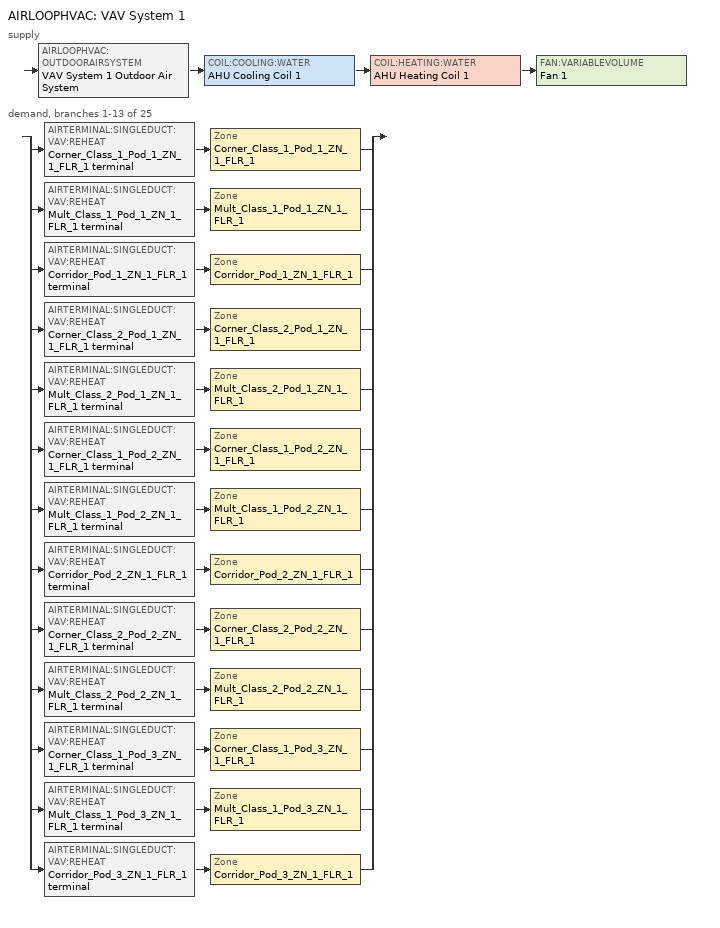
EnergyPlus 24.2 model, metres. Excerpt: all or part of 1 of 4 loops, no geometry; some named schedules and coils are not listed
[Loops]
AIRLOOPHVAC 'VAV System 1'
 supply: AIRLOOPHVAC:OUTDOORAIRSYSTEM 'VAV System 1 Outdoor Air System' > COIL:COOLING:WATER 'AHU Cooling Coil 1' > COIL:HEATING:WATER 'AHU Heating Coil 1' > FAN:VARIABLEVOLUME 'Fan 1'
 demand, branches 1-13 of 25: split
  | AIRTERMINAL:SINGLEDUCT:VAV:REHEAT 'Corner_Class_1_Pod_1_ZN_1_FLR_1 terminal' > Zone 'Corner_Class_1_Pod_1_ZN_1_FLR_1'
  | AIRTERMINAL:SINGLEDUCT:VAV:REHEAT 'Mult_Class_1_Pod_1_ZN_1_FLR_1 terminal' > Zone 'Mult_Class_1_Pod_1_ZN_1_FLR_1'
  | AIRTERMINAL:SINGLEDUCT:VAV:REHEAT 'Corridor_Pod_1_ZN_1_FLR_1 terminal' > Zone 'Corridor_Pod_1_ZN_1_FLR_1'
  | AIRTERMINAL:SINGLEDUCT:VAV:REHEAT 'Corner_Class_2_Pod_1_ZN_1_FLR_1 terminal' > Zone 'Corner_Class_2_Pod_1_ZN_1_FLR_1'
  | AIRTERMINAL:SINGLEDUCT:VAV:REHEAT 'Mult_Class_2_Pod_1_ZN_1_FLR_1 terminal' > Zone 'Mult_Class_2_Pod_1_ZN_1_FLR_1'
  | AIRTERMINAL:SINGLEDUCT:VAV:REHEAT 'Corner_Class_1_Pod_2_ZN_1_FLR_1 terminal' > Zone 'Corner_Class_1_Pod_2_ZN_1_FLR_1'
  | AIRTERMINAL:SINGLEDUCT:VAV:REHEAT 'Mult_Class_1_Pod_2_ZN_1_FLR_1 terminal' > Zone 'Mult_Class_1_Pod_2_ZN_1_FLR_1'
  | AIRTERMINAL:SINGLEDUCT:VAV:REHEAT 'Corridor_Pod_2_ZN_1_FLR_1 terminal' > Zone 'Corridor_Pod_2_ZN_1_FLR_1'
  | AIRTERMINAL:SINGLEDUCT:VAV:REHEAT 'Corner_Class_2_Pod_2_ZN_1_FLR_1 terminal' > Zone 'Corner_Class_2_Pod_2_ZN_1_FLR_1'
  | AIRTERMINAL:SINGLEDUCT:VAV:REHEAT 'Mult_Class_2_Pod_2_ZN_1_FLR_1 terminal' > Zone 'Mult_Class_2_Pod_2_ZN_1_FLR_1'
  | AIRTERMINAL:SINGLEDUCT:VAV:REHEAT 'Corner_Class_1_Pod_3_ZN_1_FLR_1 terminal' > Zone 'Corner_Class_1_Pod_3_ZN_1_FLR_1'
  | AIRTERMINAL:SINGLEDUCT:VAV:REHEAT 'Mult_Class_1_Pod_3_ZN_1_FLR_1 terminal' > Zone 'Mult_Class_1_Pod_3_ZN_1_FLR_1'
  | AIRTERMINAL:SINGLEDUCT:VAV:REHEAT 'Corridor_Pod_3_ZN_1_FLR_1 terminal' > Zone 'Corridor_Pod_3_ZN_1_FLR_1'
[DesignSpecification:OutdoorAir]
Name | Outdoor Air Method | Outdoor Air Flow per Person | Outdoor Air Flow per Zone Floor Area
SZ DSOA Corner_Class_1_Pod_1_ZN_1_FLR_1; SZ DSOA Mult_Class_1_Pod_1_ZN_1_FLR_1; SZ DSOA Corner_Class_2_Pod_1_ZN_1_FLR_1; SZ DSOA Mult_Class_2_Pod_1_ZN_1_FLR_1; SZ DSOA Corner_Class_1_Pod_2_ZN_1_FLR_1; SZ DSOA Mult_Class_1_Pod_2_ZN_1_FLR_1; SZ DSOA Corner_Class_2_Pod_2_ZN_1_FLR_1; SZ DSOA Mult_Class_2_Pod_2_ZN_1_FLR_1; SZ DSOA Corner_Class_1_Pod_3_ZN_1_FLR_1; SZ DSOA Mult_Class_1_Pod_3_ZN_1_FLR_1; SZ DSOA Corner_Class_2_Pod_3_ZN_1_FLR_1; SZ DSOA Mult_Class_2_Pod_3_ZN_1_FLR_1 | Sum | 0.00471947 | 0.000609599
SZ DSOA Corridor_Pod_1_ZN_1_FLR_1; SZ DSOA Corridor_Pod_2_ZN_1_FLR_1; SZ DSOA Corridor_Pod_3_ZN_1_FLR_1 | Flow/Area |  | 0.0003048
[DesignSpecification:ZoneAirDistribution] Zone Air Distribution Effectiveness in Cooling Mode=1; Zone Air Distribution Effectiveness in Heating Mode=1
Name | Minimum Zone Ventilation Efficiency
VAV_Zone_AirDistribution | 0.6
CM DSZAD Building
[Sizing:Zone] Zone Cooling Design Supply Air Temperature Input Method=SupplyAirTemperature; Zone Cooling Design Supply Air Temperature=12.8; Zone Heating Design Supply Air Temperature Input Method=SupplyAirTemperature; Zone Heating Design Supply Air Temperature=40; Zone Cooling Design Supply Air Humidity Ratio=0.0085; Zone Heating Design Supply Air Humidity Ratio=0.008; Cooling Design Air Flow Method=DesignDay; Cooling Design Air Flow Rate=0; Cooling Minimum Air Flow Fraction=0; Heating Design Air Flow Method=DesignDay; Heating Design Air Flow Rate=0; Design Specification Zone Air Distribution Object=VAV_Zone_AirDistribution; Zone Load Sizing Method=Sensible Load Only No Latent Load; Zone Latent Cooling Design Supply Air Humidity Ratio Input Method=HumidityRatioDifference; Zone Cooling Design Supply Air Humidity Ratio Difference=0.005; Zone Latent Heating Design Supply Air Humidity Ratio Input Method=HumidityRatioDifference; Zone Humidification Design Supply Air Humidity Ratio Difference=0.005
Name | Design Specification Outdoor Air Object
Corner_Class_1_Pod_1_ZN_1_FLR_1 | SZ DSOA Corner_Class_1_Pod_1_ZN_1_FLR_1
Mult_Class_1_Pod_1_ZN_1_FLR_1 | SZ DSOA Mult_Class_1_Pod_1_ZN_1_FLR_1
Corridor_Pod_1_ZN_1_FLR_1 | SZ DSOA Corridor_Pod_1_ZN_1_FLR_1
Corner_Class_2_Pod_1_ZN_1_FLR_1 | SZ DSOA Corner_Class_2_Pod_1_ZN_1_FLR_1
Mult_Class_2_Pod_1_ZN_1_FLR_1 | SZ DSOA Mult_Class_2_Pod_1_ZN_1_FLR_1
Corner_Class_1_Pod_2_ZN_1_FLR_1 | SZ DSOA Corner_Class_1_Pod_2_ZN_1_FLR_1
Mult_Class_1_Pod_2_ZN_1_FLR_1 | SZ DSOA Mult_Class_1_Pod_2_ZN_1_FLR_1
Corridor_Pod_2_ZN_1_FLR_1 | SZ DSOA Corridor_Pod_2_ZN_1_FLR_1
Corner_Class_2_Pod_2_ZN_1_FLR_1 | SZ DSOA Corner_Class_2_Pod_2_ZN_1_FLR_1
Mult_Class_2_Pod_2_ZN_1_FLR_1 | SZ DSOA Mult_Class_2_Pod_2_ZN_1_FLR_1
Corner_Class_1_Pod_3_ZN_1_FLR_1 | SZ DSOA Corner_Class_1_Pod_3_ZN_1_FLR_1
Mult_Class_1_Pod_3_ZN_1_FLR_1 | SZ DSOA Mult_Class_1_Pod_3_ZN_1_FLR_1
Corridor_Pod_3_ZN_1_FLR_1 | SZ DSOA Corridor_Pod_3_ZN_1_FLR_1
[SIZING:SYSTEM]
VAV System 1: Type of Load to Size On=Total; Design Outdoor Air Flow Rate=Autosize; Central Heating Maximum System Air Flow Ratio=Autosize; Preheat Design Temperature=7; Preheat Design Humidity Ratio=0.008; Precool Design Temperature=12.8; Precool Design Humidity Ratio=0.008; Central Cooling Design Supply Air Temperature=12.8; Central Heating Design Supply Air Temperature=12.8; Type of Zone Sum to Use=NonCoincident; 100 Outdoor Air in Cooling=No; 100 Outdoor Air in Heating=No; Central Cooling Design Supply Air Humidity Ratio=0.0085; Central Heating Design Supply Air Humidity Ratio=0.008; Cooling Supply Air Flow Rate Method=DesignDay; Cooling Supply Air Flow Rate=0; Cooling Supply Air Flow Rate Per Floor Area=0.00996765; Cooling Fraction of Autosized Cooling Supply Air Flow Rate=1; Cooling Supply Air Flow Rate Per Unit Cooling Capacity=3.94755e-05; Heating Supply Air Flow Rate Method=DesignDay; Heating Supply Air Flow Rate=0; Heating Supply Air Flow Rate Per Floor Area=0.00996765; Heating Fraction of Autosized Heating Supply Air Flow Rate=1; Heating Fraction of Autosized Cooling Supply Air Flow Rate=1; Heating Supply Air Flow Rate Per Unit Heating Capacity=3.15882e-05; System Outdoor Air Method=ZoneSum; Zone Maximum Outdoor Air Fraction=1; Cooling Design Capacity Method=CoolingDesignCapacity; Cooling Design Capacity=Autosize; Cooling Design Capacity Per Floor Area=234.7; Fraction of Autosized Cooling Design Capacity=1; Heating Design Capacity Method=HeatingDesignCapacity; Heating Design Capacity=Autosize; Heating Design Capacity Per Floor Area=157; Fraction of Autosized Heating Design Capacity=1; Central Cooling Capacity Control Method=OnOff; Occupant Diversity=autosize
[ZoneControl:Thermostat] Control Type Schedule=Dual Zone Control Type Sched
Name | Zone or ZoneList | Control 1
Corner_Class_1_Pod_1_ZN_1_FLR_1 Thermostat | Corner_Class_1_Pod_1_ZN_1_FLR_1 | Corner_Class_1_Pod_1_ZN_1_FLR_1 Dual SP Control
Mult_Class_1_Pod_1_ZN_1_FLR_1 Thermostat | Mult_Class_1_Pod_1_ZN_1_FLR_1 | Mult_Class_1_Pod_1_ZN_1_FLR_1 Dual SP Control
Corridor_Pod_1_ZN_1_FLR_1 Thermostat | Corridor_Pod_1_ZN_1_FLR_1 | Corridor_Pod_1_ZN_1_FLR_1 Dual SP Control
Corner_Class_2_Pod_1_ZN_1_FLR_1 Thermostat | Corner_Class_2_Pod_1_ZN_1_FLR_1 | Corner_Class_2_Pod_1_ZN_1_FLR_1 Dual SP Control
Mult_Class_2_Pod_1_ZN_1_FLR_1 Thermostat | Mult_Class_2_Pod_1_ZN_1_FLR_1 | Mult_Class_2_Pod_1_ZN_1_FLR_1 Dual SP Control
Corner_Class_1_Pod_2_ZN_1_FLR_1 Thermostat | Corner_Class_1_Pod_2_ZN_1_FLR_1 | Corner_Class_1_Pod_2_ZN_1_FLR_1 Dual SP Control
Mult_Class_1_Pod_2_ZN_1_FLR_1 Thermostat | Mult_Class_1_Pod_2_ZN_1_FLR_1 | Mult_Class_1_Pod_2_ZN_1_FLR_1 Dual SP Control
Corridor_Pod_2_ZN_1_FLR_1 Thermostat | Corridor_Pod_2_ZN_1_FLR_1 | Corridor_Pod_2_ZN_1_FLR_1 Dual SP Control
Corner_Class_2_Pod_2_ZN_1_FLR_1 Thermostat | Corner_Class_2_Pod_2_ZN_1_FLR_1 | Corner_Class_2_Pod_2_ZN_1_FLR_1 Dual SP Control
Mult_Class_2_Pod_2_ZN_1_FLR_1 Thermostat | Mult_Class_2_Pod_2_ZN_1_FLR_1 | Mult_Class_2_Pod_2_ZN_1_FLR_1 Dual SP Control
Corner_Class_1_Pod_3_ZN_1_FLR_1 Thermostat | Corner_Class_1_Pod_3_ZN_1_FLR_1 | Corner_Class_1_Pod_3_ZN_1_FLR_1 Dual SP Control
Mult_Class_1_Pod_3_ZN_1_FLR_1 Thermostat | Mult_Class_1_Pod_3_ZN_1_FLR_1 | Mult_Class_1_Pod_3_ZN_1_FLR_1 Dual SP Control
Corridor_Pod_3_ZN_1_FLR_1 Thermostat | Corridor_Pod_3_ZN_1_FLR_1 | Corridor_Pod_3_ZN_1_FLR_1 Dual SP Control
[ThermostatSetpoint:DualSetpoint] Heating Setpoint Temperature Schedule=HTGSETP_SCH_YES_OPTIMUM; Cooling Setpoint Temperature Schedule=CLGSETP_SCH_YES_OPTIMUM
Corner_Class_1_Pod_1_ZN_1_FLR_1 Dual SP Control; Mult_Class_1_Pod_1_ZN_1_FLR_1 Dual SP Control; Corridor_Pod_1_ZN_1_FLR_1 Dual SP Control; Corner_Class_2_Pod_1_ZN_1_FLR_1 Dual SP Control; Mult_Class_2_Pod_1_ZN_1_FLR_1 Dual SP Control; Corner_Class_1_Pod_2_ZN_1_FLR_1 Dual SP Control; Mult_Class_1_Pod_2_ZN_1_FLR_1 Dual SP Control; Corridor_Pod_2_ZN_1_FLR_1 Dual SP Control; Corner_Class_2_Pod_2_ZN_1_FLR_1 Dual SP Control; Mult_Class_2_Pod_2_ZN_1_FLR_1 Dual SP Control; Corner_Class_1_Pod_3_ZN_1_FLR_1 Dual SP Control; Mult_Class_1_Pod_3_ZN_1_FLR_1 Dual SP Control; Corridor_Pod_3_ZN_1_FLR_1 Dual SP Control
[AIRTERMINAL:SINGLEDUCT:VAV:REHEAT] Availability Schedule=Always On Discrete hvac_library; Maximum Air Flow Rate=Autosize; Zone Minimum Air Flow Input Method=Constant; Constant Minimum Air Flow Fraction=0.3; Fixed Minimum Air Flow Rate=autosize; Maximum Hot Water or Steam Flow Rate=Autosize; Minimum Hot Water or Steam Flow Rate=0; Convergence Tolerance=0.001; Damper Heating Action=Normal; Maximum Flow per Zone Floor Area During Reheat=Autosize; Maximum Flow Fraction During Reheat=autosize; Maximum Reheat Air Temperature=35
Name | Reheat Coil
Corner_Class_1_Pod_1_ZN_1_FLR_1 terminal | Corner_Class_1_Pod_1_ZN_1_FLR_1 terminal Water Reheat Coil
Mult_Class_1_Pod_1_ZN_1_FLR_1 terminal | Mult_Class_1_Pod_1_ZN_1_FLR_1 terminal Water Reheat Coil
Corridor_Pod_1_ZN_1_FLR_1 terminal | Corridor_Pod_1_ZN_1_FLR_1 terminal Water Reheat Coil
Corner_Class_2_Pod_1_ZN_1_FLR_1 terminal | Corner_Class_2_Pod_1_ZN_1_FLR_1 terminal Water Reheat Coil
Mult_Class_2_Pod_1_ZN_1_FLR_1 terminal | Mult_Class_2_Pod_1_ZN_1_FLR_1 terminal Water Reheat Coil
Corner_Class_1_Pod_2_ZN_1_FLR_1 terminal | Corner_Class_1_Pod_2_ZN_1_FLR_1 terminal Water Reheat Coil
Mult_Class_1_Pod_2_ZN_1_FLR_1 terminal | Mult_Class_1_Pod_2_ZN_1_FLR_1 terminal Water Reheat Coil
Corridor_Pod_2_ZN_1_FLR_1 terminal | Corridor_Pod_2_ZN_1_FLR_1 terminal Water Reheat Coil
Corner_Class_2_Pod_2_ZN_1_FLR_1 terminal | Corner_Class_2_Pod_2_ZN_1_FLR_1 terminal Water Reheat Coil
Mult_Class_2_Pod_2_ZN_1_FLR_1 terminal | Mult_Class_2_Pod_2_ZN_1_FLR_1 terminal Water Reheat Coil
Corner_Class_1_Pod_3_ZN_1_FLR_1 terminal | Corner_Class_1_Pod_3_ZN_1_FLR_1 terminal Water Reheat Coil
Mult_Class_1_Pod_3_ZN_1_FLR_1 terminal | Mult_Class_1_Pod_3_ZN_1_FLR_1 terminal Water Reheat Coil
Corridor_Pod_3_ZN_1_FLR_1 terminal | Corridor_Pod_3_ZN_1_FLR_1 terminal Water Reheat Coil
[Zone equipment]
Corner_Class_1_Pod_1_ZN_1_FLR_1: Corner_Class_1_Pod_1_ZN_1_FLR_1 terminal
Mult_Class_1_Pod_1_ZN_1_FLR_1: Mult_Class_1_Pod_1_ZN_1_FLR_1 terminal
Corridor_Pod_1_ZN_1_FLR_1: Corridor_Pod_1_ZN_1_FLR_1 terminal
Corner_Class_2_Pod_1_ZN_1_FLR_1: Corner_Class_2_Pod_1_ZN_1_FLR_1 terminal
Mult_Class_2_Pod_1_ZN_1_FLR_1: Mult_Class_2_Pod_1_ZN_1_FLR_1 terminal
Corner_Class_1_Pod_2_ZN_1_FLR_1: Corner_Class_1_Pod_2_ZN_1_FLR_1 terminal
Mult_Class_1_Pod_2_ZN_1_FLR_1: Mult_Class_1_Pod_2_ZN_1_FLR_1 terminal
Corridor_Pod_2_ZN_1_FLR_1: Corridor_Pod_2_ZN_1_FLR_1 terminal
Corner_Class_2_Pod_2_ZN_1_FLR_1: Corner_Class_2_Pod_2_ZN_1_FLR_1 terminal
Mult_Class_2_Pod_2_ZN_1_FLR_1: Mult_Class_2_Pod_2_ZN_1_FLR_1 terminal
Corner_Class_1_Pod_3_ZN_1_FLR_1: Corner_Class_1_Pod_3_ZN_1_FLR_1 terminal
Mult_Class_1_Pod_3_ZN_1_FLR_1: Mult_Class_1_Pod_3_ZN_1_FLR_1 terminal
Corridor_Pod_3_ZN_1_FLR_1: Corridor_Pod_3_ZN_1_FLR_1 terminal
[FAN:VARIABLEVOLUME]
Fan 1: Availability Schedule=Always On Discrete hvac_library; Fan Total Efficiency=0.6; Pressure Rise=500; Maximum Flow Rate=Autosize; Fan Power Minimum Flow Rate Input Method=FixedFlowRate; Fan Power Minimum Flow Fraction=0; Fan Power Minimum Air Flow Rate=0; Motor Efficiency=0.93; Motor In Airstream Fraction=1; Fan Power Coefficient 1=0.0013; Fan Power Coefficient 2=0.147; Fan Power Coefficient 3=0.9506; Fan Power Coefficient 4=-0.0998; Fan Power Coefficient 5=0; EndUse Subcategory=General
[COIL:COOLING:WATER]
AHU Cooling Coil 1: Availability Schedule=Always On Discrete hvac_library; Design Water Flow Rate=Autosize; Design Air Flow Rate=Autosize; Design Inlet Water Temperature=Autosize; Design Inlet Air Temperature=Autosize; Design Outlet Air Temperature=Autosize; Design Inlet Air Humidity Ratio=Autosize; Design Outlet Air Humidity Ratio=Autosize; Type of Analysis=SimpleAnalysis; Heat Exchanger Configuration=CrossFlow
[COIL:HEATING:WATER]
AHU Heating Coil 1: Availability Schedule=Always On Discrete hvac_library; UFactor Times Area Value=Autosize; Maximum Water Flow Rate=Autosize; Performance Input Method=UFactorTimesAreaAndDesignWaterFlowRate; Rated Capacity=Autosize; Rated Inlet Water Temperature=60; Rated Inlet Air Temperature=16.6; Rated Outlet Water Temperature=40; Rated Outlet Air Temperature=32.2; Rated Ratio for Air and Water Convection=0.5; Design Water Temperature Difference=20
[CONTROLLER:WATERCOIL] Control Variable=Temperature; Actuator Variable=Flow; Controller Convergence Tolerance=autosize; Maximum Actuated Flow=autosize; Minimum Actuated Flow=0
Name | Action
AHU Cooling Coil 1 Controller | Reverse
AHU Heating Coil 1 Controller | Normal
[CONTROLLER:OUTDOORAIR]
VAV System 1 Outdoor Air System Controller: Minimum Outdoor Air Flow Rate=0; Maximum Outdoor Air Flow Rate=Autosize; Economizer Control Type=NoEconomizer; Economizer Control Action Type=ModulateFlow; Economizer Maximum Limit DryBulb Temperature=28; Economizer Maximum Limit Enthalpy=64000; Economizer Minimum Limit DryBulb Temperature=-100; Lockout Type=NoLockout; Minimum Limit Type=FixedMinimum; High Humidity Control=No; High Humidity Outdoor Air Flow Ratio=1; Control High Indoor Humidity Based on Outdoor Humidity Ratio=Yes; Heat Recovery Bypass Control Type=BypassWhenWithinEconomizerLimits; Economizer Operation Staging=InterlockedWithMechanicalCooling
[Controller:MechanicalVentilation] Availability Schedule=MinOA_MotorizedDamper_Sched; Demand Controlled Ventilation=Yes; System Outdoor Air Method=Standard62.1VentilationRateProcedure; Design Specification Zone Air Distribution Object Name 1=CM DSZAD Building; Design Specification Zone Air Distribution Object Name 2=CM DSZAD Building; Design Specification Zone Air Distribution Object Name 3=CM DSZAD Building; Design Specification Zone Air Distribution Object Name 4=CM DSZAD Building; Design Specification Zone Air Distribution Object Name 5=CM DSZAD Building
Name | Zone or ZoneList 1 | Design Specification Outdoor Air Object Name 1 | Zone or ZoneList 2 | Design Specification Outdoor Air Object Name 2 | Zone or ZoneList 3 | Design Specification Outdoor Air Object Name 3 | Zone or ZoneList 4 | Design Specification Outdoor Air Object Name 4 | Zone or ZoneList 5 | Design Specification Outdoor Air Object Name 5
VAV_POD_1_DCV | Corner_Class_1_Pod_1_ZN_1_FLR_1 | SZ DSOA Corner_Class_1_Pod_1_ZN_1_FLR_1 | Mult_Class_1_Pod_1_ZN_1_FLR_1 | SZ DSOA Mult_Class_1_Pod_1_ZN_1_FLR_1 | Corridor_Pod_1_ZN_1_FLR_1 | SZ DSOA Corridor_Pod_1_ZN_1_FLR_1 | Corner_Class_2_Pod_1_ZN_1_FLR_1 | SZ DSOA Corner_Class_2_Pod_1_ZN_1_FLR_1 | Mult_Class_2_Pod_1_ZN_1_FLR_1 | SZ DSOA Mult_Class_2_Pod_1_ZN_1_FLR_1
VAV_POD_2_DCV | Corner_Class_1_Pod_2_ZN_1_FLR_1 | SZ DSOA Corner_Class_1_Pod_2_ZN_1_FLR_1 | Mult_Class_1_Pod_2_ZN_1_FLR_1 | SZ DSOA Mult_Class_1_Pod_2_ZN_1_FLR_1 | Corridor_Pod_2_ZN_1_FLR_1 | SZ DSOA Corridor_Pod_2_ZN_1_FLR_1 | Corner_Class_2_Pod_2_ZN_1_FLR_1 | SZ DSOA Corner_Class_2_Pod_2_ZN_1_FLR_1 | Mult_Class_2_Pod_2_ZN_1_FLR_1 | SZ DSOA Mult_Class_2_Pod_2_ZN_1_FLR_1
VAV_POD_3_DCV | Corner_Class_1_Pod_3_ZN_1_FLR_1 | SZ DSOA Corner_Class_1_Pod_3_ZN_1_FLR_1 | Mult_Class_1_Pod_3_ZN_1_FLR_1 | SZ DSOA Mult_Class_1_Pod_3_ZN_1_FLR_1 | Corridor_Pod_3_ZN_1_FLR_1 | SZ DSOA Corridor_Pod_3_ZN_1_FLR_1 | Corner_Class_2_Pod_3_ZN_1_FLR_1 | SZ DSOA Corner_Class_2_Pod_3_ZN_1_FLR_1 | Mult_Class_2_Pod_3_ZN_1_FLR_1 | SZ DSOA Mult_Class_2_Pod_3_ZN_1_FLR_1
[AIRLOOPHVAC]
VAV System 1: Design Supply Air Flow Rate=AutoSize; Design Return Air Flow Fraction of Supply Air Flow=1
[EnergyManagementSystem:Sensor]
Name | OutputVariable or OutputMeter Index Key | OutputVariable or OutputMeter
cCL1_Pod_1_ZN_1_FLR_1_LSr | Corner_Class_1_Pod_1_ZN_1_FLR_1 | Zone Lights Electricity Rate
cCL1_Pod_1_ZN_1_FLR_1_OSr; cPOD1_ZN_1_FLR_1_OSr; cPOD2_ZN_1_FLR_1_OSr; cPOD3_ZN_1_FLR_1_OSr; Main_Corridor_ZN_1_FLR_1_OSr; Lobby_ZN_1_FLR_1_OSr; Mech_ZN_1_FLR_1_OSr; Bath_ZN_1_FLR_1_OSr | Corner_Class_1_Pod_1_ZN_1_FLR_1 | People Occupant Count
mCl1_Pod_1_ZN_1_FLR_1_LSr | Mult_Class_1_Pod_1_ZN_1_FLR_1 | Zone Lights Electricity Rate
mCl1_Pod_1_ZN_1_FLR_1_OSr | Mult_Class_1_Pod_1_ZN_1_FLR_1 | People Occupant Count
cPOD1_ZN_1_FLR_1_LSr | Corridor_Pod_1_ZN_1_FLR_1 | Zone Lights Electricity Rate
cCL2_Pod_1_ZN_1_FLR_1_LSr | Corner_Class_2_Pod_1_ZN_1_FLR_1 | Zone Lights Electricity Rate
cCL2_Pod_1_ZN_1_FLR_1_OSr | Corner_Class_2_Pod_1_ZN_1_FLR_1 | People Occupant Count
mCl2_Pod_1_ZN_1_FLR_1_LSr | Mult_Class_2_Pod_1_ZN_1_FLR_1 | Zone Lights Electricity Rate
mCl2_Pod_1_ZN_1_FLR_1_OSr | Mult_Class_2_Pod_1_ZN_1_FLR_1 | People Occupant Count
cCL1_Pod_2_ZN_1_FLR_1_LSr | Corner_Class_1_Pod_2_ZN_1_FLR_1 | Zone Lights Electricity Rate
cCL1_Pod_2_ZN_1_FLR_1_OSr | Corner_Class_1_Pod_2_ZN_1_FLR_1 | People Occupant Count
mCl1_Pod_2_ZN_1_FLR_1_LSr | Mult_Class_1_Pod_2_ZN_1_FLR_1 | Zone Lights Electricity Rate
mCl1_Pod_2_ZN_1_FLR_1_OSr | Mult_Class_1_Pod_2_ZN_1_FLR_1 | People Occupant Count
cPOD2_ZN_1_FLR_1_LSr | Corridor_Pod_2_ZN_1_FLR_1 | Zone Lights Electricity Rate
cCL2_Pod_2_ZN_1_FLR_1_LSr | Corner_Class_2_Pod_2_ZN_1_FLR_1 | Zone Lights Electricity Rate
cCL2_Pod_2_ZN_1_FLR_1_OSr | Corner_Class_2_Pod_2_ZN_1_FLR_1 | People Occupant Count
mCl2_Pod_2_ZN_1_FLR_1_LSr | Mult_Class_2_Pod_2_ZN_1_FLR_1 | Zone Lights Electricity Rate
mCl2_Pod_2_ZN_1_FLR_1_OSr | Mult_Class_2_Pod_2_ZN_1_FLR_1 | People Occupant Count
cCL1_Pod_3_ZN_1_FLR_1_LSr | Corner_Class_1_Pod_3_ZN_1_FLR_1 | Zone Lights Electricity Rate
cCL1_Pod_3_ZN_1_FLR_1_OSr | Corner_Class_1_Pod_3_ZN_1_FLR_1 | People Occupant Count
mCl1_Pod_3_ZN_1_FLR_1_LSr | Mult_Class_1_Pod_3_ZN_1_FLR_1 | Zone Lights Electricity Rate
mCl1_Pod_3_ZN_1_FLR_1_OSr | Mult_Class_1_Pod_3_ZN_1_FLR_1 | People Occupant Count
cPOD3_ZN_1_FLR_1_LSr | Corridor_Pod_3_ZN_1_FLR_1 | Zone Lights Electricity Rate
[EnergyManagementSystem:InternalVariable] Internal Data Type=Zone Floor Area
Name | Internal Data Index Key
cCL1_Pod_1_ZN_1_FLR_1_Area | Corner_Class_1_Pod_1_ZN_1_FLR_1
mCl1_Pod_1_ZN_1_FLR_1_Area | Mult_Class_1_Pod_1_ZN_1_FLR_1
cPOD1_ZN_1_FLR_1_Area | Corridor_Pod_1_ZN_1_FLR_1
cCL2_Pod_1_ZN_1_FLR_1_Area | Corner_Class_2_Pod_1_ZN_1_FLR_1
mCl2_Pod_1_ZN_1_FLR_1_Area | Mult_Class_2_Pod_1_ZN_1_FLR_1
cCL1_Pod_2_ZN_1_FLR_1_Area | Corner_Class_1_Pod_2_ZN_1_FLR_1
mCl1_Pod_2_ZN_1_FLR_1_Area | Mult_Class_1_Pod_2_ZN_1_FLR_1
cPOD2_ZN_1_FLR_1_Area | Corridor_Pod_2_ZN_1_FLR_1
cCL2_Pod_2_ZN_1_FLR_1_Area | Corner_Class_2_Pod_2_ZN_1_FLR_1
mCl2_Pod_2_ZN_1_FLR_1_Area | Mult_Class_2_Pod_2_ZN_1_FLR_1
cCL1_Pod_3_ZN_1_FLR_1_Area | Corner_Class_1_Pod_3_ZN_1_FLR_1
mCl1_Pod_3_ZN_1_FLR_1_Area | Mult_Class_1_Pod_3_ZN_1_FLR_1
cPOD3_ZN_1_FLR_1_Area | Corridor_Pod_3_ZN_1_FLR_1
[SETPOINTMANAGER:SCHEDULED]
AHU Setpoint Manager 1: Control Variable=Temperature; Schedule=AHU Setpoint Manager 1; Setpoint Node or NodeList=VAV System 1 Supply Outlet Node
[SETPOINTMANAGER:MIXEDAIR] Control Variable=Temperature
Name | Setpoint Node or NodeList
VAV System 1 Outdoor Air System Controller mixed_air SPM | VAV System 1 Outdoor Air System Controller mixed_air
AHU Cooling Coil 1_air_outlet SPM | AHU Cooling Coil 1_air_outlet
Fan 1 air inlet SPM | Fan 1 air inlet
[Schedule:Compact]
Dual Zone Control Type Sched: Through: 12/31, For: AllDays, Until: 24:00, 4
[SCHEDULE:COMPACT]
Always On Discrete hvac_library: Through: 12/31, For: AllDays, Until: 24:00, 1
